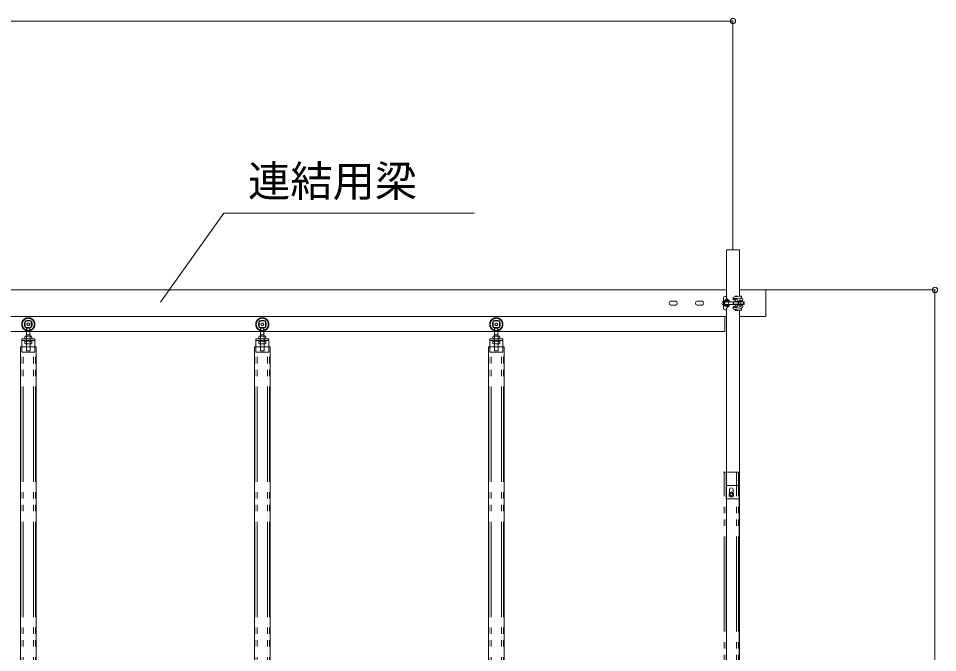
# Model space of a CAD drawing. Units: millimetres, scale not verified. Extents: x -9305 to 9305, y -6415 to 6415.
# Drawn here: x -1837 to 1643, y -577 to 1823 of the extents above; entities that cross this region are included whole.
import ezdxf
from ezdxf.enums import TextEntityAlignment as Align

# ---------------------------------------------------------------- set-up
doc = ezdxf.new("R2010")
doc.units = ezdxf.units.MM
doc.header["$LTSCALE"] = 40
doc.header["$PDMODE"] = 32
doc.header["$PDSIZE"] = 20
doc.linetypes.add('DOUBLE_CHAIN2', pattern=[12.8, 9, -1, 0.6, -0.6, 0.6, -1])
for name, color, linetype, lineweight in [('0-0_0', 134, 'Continuous', 18), ('0-5_CLG-81', 134, 'Continuous', 18), ('0-9_TEXT', 134, 'Continuous', 18), ('0-D_寸法', 134, 'Continuous', 18)]:
    doc.layers.add(name, color=color, linetype=linetype, lineweight=lineweight)
doc.styles.add('ＭＳ ゴシック', font='')
doc.styles.get('ＭＳ ゴシック').set_extended_font_data('MS Gothic')

msp = doc.modelspace()

# ---------------------------------------------------------------- linework, layer by layer
at = {"layer": '0-0_0'}
for p, q in [((991.96, 795.56), (1633.97, 795.56)), ((1632.97, -3704.44), (1632.97, 795.56)), ((1632.97, 791.56), (1632.97, -3700.44))]:
    msp.add_line(p, q, dxfattribs=at)
msp.add_point((1632.97, 795.56), dxfattribs=at)
at = {"layer": '0-5_CLG-81'}
for p, q in [((892.26, 946.71), (892.26, 771.76)), ((-7157.72, 795.56), (843.66, 795.56)), ((843.19, 770.86), (837.69, 770.86)), ((991.96, 795.56), (892.26, 795.56)), ((900.17, 771.69), (900.17, 764.43)), ((991.96, 795.56), (991.96, 695.56)), ((632.47, 752.92), (651.44, 752.92)), ((632.47, 738.21), (651.44, 738.21)), ((732.47, 752.92), (751.44, 752.92)), ((732.47, 738.21), (751.44, 738.21)), ((832.19, 765.36), (832.19, 725.76)), ((832.47, 752.92), (851.44, 752.92)), ((832.47, 738.21), (851.44, 738.21)), ((835.71, 740.06), (835.71, 751.07)), ((854.19, 756.56), (836.58, 755.68)), ((836.58, 735.44), (854.19, 734.56)), ((854.37, 753.05), (836.76, 752.17)), ((836.76, 738.96), (854.37, 738.08)), ((837.36, 740.06), (837.36, 751.07)), ((887.7, 751.07), (837.36, 751.07)), ((887.77, 740.06), (837.36, 740.06)), ((841.54, 756.37), (841.54, 755.93)), ((841.54, 751.06), (841.54, 752.41)), ((841.54, 738.72), (841.54, 740.06)), ((841.54, 734.76), (841.54, 735.2)), ((848.14, 751.06), (848.14, 752.74)), ((848.14, 738.39), (848.14, 740.06)), ((848.14, 734.76), (848.14, 734.87)), ((854.37, 753.05), (854.19, 756.56)), ((854.19, 734.56), (854.37, 738.08)), ((868.28, 764.26), (868.28, 762.41)), ((869.52, 749.96), (887.53, 749.96)), ((870.44, 751.06), (869.57, 749.96)), ((870.44, 740.06), (869.57, 741.16)), ((869.57, 741.16), (887.59, 741.16)), ((881.57, 759.72), (870.1, 761.74)), ((876.19, 757.32), (871.92, 758.07)), ((876.19, 733.81), (871.92, 733.06)), ((881.57, 731.4), (874.37, 730.14)), ((876.19, 758.82), (876.19, 752.16)), ((876.19, 752.16), (887.03, 752.16)), ((876.19, 732.3), (876.19, 738.96)), ((876.19, 738.96), (887.03, 738.96)), ((887.03, 752.16), (887.02, 753.26)), ((887.03, 738.96), (887.02, 737.87)), ((888.92, 740.1), (895.66, 740.08)), ((888.98, 751.06), (895.66, 751.08)), ((898.66, 756.55), (890.59, 756.57)), ((890.59, 734.57), (898.66, 734.57)), ((898.66, 756.55), (899.99, 754.68)), ((898.66, 734.56), (900, 736.46)), ((899.2, 749.96), (910.06, 749.96)), ((899.2, 741.16), (910.06, 741.16)), ((900.06, 751.06), (909.27, 751.06)), ((900.06, 740.06), (909.27, 740.06)), ((908.22, 749.96), (908.22, 741.16)), ((909.27, 751.06), (910.34, 749.58)), ((909.27, 751.06), (909.27, 740.06)), ((909.27, 740.06), (910.34, 741.54)), ((910.34, 749.58), (910.34, 741.54)), ((837.69, 720.26), (843.19, 720.26)), ((843.66, 720.26), (843.66, -3714.39)), ((868.28, 726.86), (868.28, 728.72)), ((874.37, 730.14), (870.1, 729.38)), ((887.19, 718.34), (887.19, 719.7)), ((892.26, 719.37), (892.26, -3714.39)), ((900.17, 719.44), (900.17, 726.71)), ((843.66, 695.56), (-7157.72, 695.56)), ((836.96, 638.56), (836.96, 695.56)), ((991.96, 695.56), (891.96, 695.56)), ((-7153.02, 638.56), (836.96, 638.56)), ((-1806.17, 625.36), (-1806.17, 641.15)), ((-1793.67, 625.36), (-1793.67, 641.15)), ((-920.17, 625.36), (-920.17, 641.15)), ((-907.67, 625.36), (-907.67, 641.15)), ((-34.17, 625.36), (-34.17, 641.15)), ((-21.67, 625.36), (-21.67, 641.15)), ((-1812.92, 618.54), (-1812.92, 610.54)), ((-1788.92, 620.54), (-1810.92, 620.54)), ((-1806.42, 625.36), (-1806.42, 610.54)), ((-1806.42, 625.36), (-1793.42, 625.36)), ((-1793.42, 625.36), (-1793.42, 610.54)), ((-1786.92, 610.54), (-1786.92, 618.54)), ((-938.93, 610.54), (-888.94, 610.54)), ((-938.93, 560.54), (-938.93, 610.54)), ((-926.92, 618.54), (-926.92, 610.54)), ((-902.92, 620.54), (-924.92, 620.54)), ((-920.42, 625.36), (-907.42, 625.36)), ((-920.42, 625.36), (-920.42, 610.54)), ((-907.42, 625.36), (-907.42, 610.54)), ((-900.92, 610.54), (-900.92, 618.54)), ((-888.94, 610.54), (-888.94, 560.54)), ((-52.93, 610.54), (-2.94, 610.54)), ((-40.92, 618.54), (-40.92, 610.54)), ((-16.92, 620.54), (-38.92, 620.54)), ((-34.42, 625.36), (-21.42, 625.36)), ((-34.42, 625.36), (-34.42, 610.54)), ((-21.42, 625.36), (-21.42, 610.54)), ((-14.92, 610.54), (-14.92, 618.54)), ((-2.94, 610.54), (-2.94, 560.54)), ((-1829.93, 580.54), (-1824.93, 580.54)), ((-1829.93, -3639.46), (-1829.93, 580.54)), ((-1774.94, 580.54), (-1769.94, 580.54)), ((-1769.94, -3639.25), (-1769.94, 580.54)), ((-943.93, 580.54), (-938.93, 580.54)), ((-943.93, -3639.46), (-943.93, 580.54)), ((-888.94, 560.54), (-938.93, 560.54)), ((-888.94, 580.54), (-883.94, 580.54)), ((-883.94, -3639.25), (-883.94, 580.54)), ((-57.93, 580.54), (-52.93, 580.54)), ((-57.93, -3639.46), (-57.93, 580.54)), ((-2.94, 580.54), (2.06, 580.54)), ((2.06, -3639.25), (2.06, 580.54)), ((891.96, -3569.26), (891.96, 105.56)), ((841.96, 55.56), (891.96, 55.56)), ((841.96, 55.56), (841.96, 5.56)), ((854.46, 38.56), (854.46, 26.05)), ((869.46, 38.56), (869.46, 26.05)), ((891.96, 5.56), (841.96, 5.56))]:
    msp.add_line(p, q, dxfattribs=at)
at = {"layer": '0-5_CLG-81', "linetype": 'DOUBLE_CHAIN2'}
for p, q in [((-1811.42, 678.36), (-1788.42, 678.36)), ((-1811.42, 678.36), (-1811.42, 653.36)), ((-1788.42, 678.36), (-1788.42, 653.36)), ((-925.42, 678.36), (-925.42, 653.36)), ((-39.42, 678.36), (-39.42, 653.36)), ((-1811.42, 653.36), (-1788.42, 653.36)), ((-1806.17, 641.15), (-1806.17, 653.36)), ((-1793.67, 641.15), (-1793.67, 653.36)), ((-925.42, 653.36), (-902.42, 653.36)), ((-920.17, 641.15), (-920.17, 653.36)), ((-907.67, 641.15), (-907.67, 653.36)), ((-39.42, 653.36), (-16.42, 653.36)), ((-34.17, 641.15), (-34.17, 653.36)), ((-21.67, 641.15), (-21.67, 653.36)), ((-1824.93, 604.54), (-1774.94, 604.54)), ((-1812.92, 604.54), (-1812.92, 594.06)), ((-1786.92, 602.06), (-1812.92, 602.06)), ((-1810.92, 592.06), (-1788.92, 592.06)), ((-1806.42, 565.36), (-1806.42, 610.54)), ((-1793.42, 565.36), (-1793.42, 610.54)), ((-1786.92, 594.06), (-1786.92, 604.54)), ((-938.93, 604.54), (-888.94, 604.54)), ((-926.92, 604.54), (-926.92, 594.06)), ((-900.92, 602.06), (-926.92, 602.06)), ((-924.92, 592.06), (-902.92, 592.06)), ((-920.42, 565.36), (-920.42, 610.54)), ((-907.42, 565.36), (-907.42, 610.54)), ((-900.92, 594.06), (-900.92, 604.54)), ((-52.93, 604.54), (-2.94, 604.54)), ((-40.92, 604.54), (-40.92, 594.06)), ((-14.92, 602.06), (-40.92, 602.06)), ((-38.92, 592.06), (-16.92, 592.06)), ((-34.42, 565.36), (-34.42, 610.54)), ((-21.42, 565.36), (-21.42, 610.54)), ((-14.92, 594.06), (-14.92, 604.54)), ((-1827.63, -3514.26), (-1827.63, 580.54)), ((-1824.93, 580.54), (-1774.94, 580.54)), ((-1819.94, -3514.26), (-1819.94, 580.54)), ((-1806.42, 565.36), (-1793.42, 565.36)), ((-1779.94, -3514.26), (-1779.94, 580.54)), ((-1772.24, -3514.26), (-1772.24, 580.54)), ((-941.63, -3514.26), (-941.63, 580.54)), ((-938.93, 580.54), (-888.94, 580.54)), ((-933.94, -3514.26), (-933.94, 580.54)), ((-920.42, 565.36), (-907.42, 565.36)), ((-893.94, -3514.26), (-893.94, 580.54)), ((-886.24, -3514.26), (-886.24, 580.54)), ((-55.63, -3514.26), (-55.63, 580.54)), ((-52.93, 580.54), (-2.94, 580.54)), ((-47.94, -3514.26), (-47.94, 580.54)), ((-34.42, 565.36), (-21.42, 565.36)), ((-7.94, -3514.26), (-7.94, 580.54)), ((-0.24, -3514.26), (-0.24, 580.54)), ((831.96, 105.56), (891.96, 105.56)), ((834.26, -3569.26), (834.26, 105.56)), ((841.96, -3569.26), (841.96, 105.56)), ((881.96, -3569.26), (881.96, 105.56)), ((889.66, -3569.26), (889.66, 105.56))]:
    msp.add_line(p, q, dxfattribs=at)
at = {"layer": '0-5_CLG-81'}
for points in [[(843.66, 770.86), (843.66, 946.71), (892.26, 946.71)], [(882.54, 770.86), (876.19, 770.86), (877.29, 771.96), (886.09, 771.96), (887.04, 771.41)], [(882.54, 720.26), (877.02, 720.26), (876.19, 719.44), (876.19, 718.34), (877.02, 717.51), (886.37, 717.51), (887.19, 718.34)], [(-1824.93, 610.54), (-1774.94, 610.54), (-1774.94, 560.54)], [(-1774.94, 560.54), (-1824.93, 560.54), (-1824.93, 610.54)], [(-2.94, 560.54), (-52.93, 560.54), (-52.93, 610.54)]]:
    msp.add_lwpolyline(points, dxfattribs=at)
for points in [[(850.34, 758.3), (850.34, 757.2), (849.52, 756.37), (840.17, 756.37), (839.34, 757.2), (839.34, 758.3), (840.17, 759.12), (849.52, 759.12)], [(850.34, 734.48), (850.34, 734.76), (839.34, 734.76), (839.34, 734.48), (840.17, 733.66), (849.52, 733.66)], [(853.46, 15.66), (853.46, 25.47), (861.96, 30.38), (870.46, 25.47), (870.46, 15.66), (861.96, 10.75)]]:
    msp.add_lwpolyline(points, close=True, dxfattribs=at)
at = {"layer": '0-5_CLG-81', "linetype": 'DOUBLE_CHAIN2'}
for points in [[(-925.42, 678.36), (-902.42, 678.36), (-902.42, 653.36)], [(-39.42, 678.36), (-16.42, 678.36), (-16.42, 653.36)]]:
    msp.add_lwpolyline(points, dxfattribs=at)
for centre, radius in [((-1799.92, 665.36), 25), ((-1799.92, 665.36), 23), ((-1799.92, 665.36), 15), ((-1799.92, 665.36), 5), ((-913.92, 665.36), 25), ((-913.92, 665.36), 23), ((-913.92, 665.36), 15), ((-913.92, 665.36), 5), ((-27.92, 665.36), 25), ((-27.92, 665.36), 23), ((-27.92, 665.36), 15), ((-27.92, 665.36), 5)]:
    msp.add_circle(centre, radius, dxfattribs=at)
at = {"layer": '0-5_CLG-81'}
for radius in [8.5, 5, 5, 4.19]:
    msp.add_circle((861.96, 20.56), radius, dxfattribs=at)
for centre, radius, start, end in [((837.69, 765.36), 5.5, 90, 180), ((856.98, 770.09), 13.81, 176.794, 258.343), ((872.68, 764.26), 4.4, 99.411, 180), ((895.48, 683.16), 88.66, 86.966, 105.577), ((633.96, 745.56), 7.5, 101.415, 258.585), ((649.96, 745.56), 7.5, 281.415, 78.585), ((733.96, 745.56), 7.5, 101.415, 258.585), ((749.96, 745.56), 7.5, 281.415, 78.585), ((833.96, 745.56), 7.5, 101.415, 258.585), ((836.81, 751.07), 4.62, 92.862, 180), ((836.81, 740.06), 4.62, 180, 267.138), ((836.81, 751.07), 1.1, 92.862, 180), ((836.81, 740.06), 1.1, 180, 267.138), ((856.98, 721.04), 13.81, 101.657, 183.206), ((862.94, 745.56), 11.28, 150.771, 209.229), ((870.48, 763.91), 2.2, 180, 260.017), ((872.68, 762.41), 4.4, 180, 260.017), ((872.68, 728.72), 4.4, 99.983, 180), ((948.48, -275.84), 1041.39, 92.659, 94.388), ((900.3, 745.74), 31.06, 172.183, 188.468), ((900.99, 745.74), 31.06, 170.12, 190.535), ((873.99, 758.82), 2.2, 0, 80.017), ((873.99, 732.3), 2.2, 279.983, 0), ((880.42, 753.22), 6.6, 0.278, 80.017), ((880.42, 737.9), 6.6, 279.983, 359.722), ((918.34, 745.74), 31.06, 166.425, 193.588), ((879.04, 745.64), 11.33, 330.761, 28.637), ((885.82, 734.83), 6.12, 357.566, 59.463), ((884.11, 757.21), 7.84, 308.389, 355.348), ((880, 745.58), 16.6, 340.649, 19.351), ((889.55, 733.18), 9.22, 8.566, 48.462), ((887.08, 759.21), 11.88, 316.626, 347.111), ((900.72, 764.43), 0.552, 180, 253.628), ((898.84, 758.01), 6.13, 0.612, 73.628), ((898.84, 733.12), 6.13, 286.372, 359.388), ((897.35, 758.52), 7.64, 298.813, 356.622), ((897.35, 732.6), 7.64, 3.378, 61.187), ((837.69, 725.76), 5.5, 180, 270), ((870.48, 727.22), 2.2, 99.983, 180), ((872.68, 726.86), 4.4, 180, 260.589), ((907.71, 999.38), 272.78, 261.986, 268.416), ((895.48, 807.97), 88.66, 254.423, 273.034), ((900.72, 726.71), 0.552, 106.372, 180), ((-1810.92, 618.54), 2, 90, 180), ((-1788.92, 618.54), 2, 0, 90), ((-924.92, 618.54), 2, 90, 180), ((-902.92, 618.54), 2, 0, 90), ((-38.92, 618.54), 2, 90, 180), ((-16.92, 618.54), 2, 0, 90), ((861.96, 38.56), 7.5, 0, 180)]:
    msp.add_arc(centre, radius, start, end, dxfattribs=at)
at = {"layer": '0-5_CLG-81', "linetype": 'DOUBLE_CHAIN2'}
for centre, start, end in [((-1810.92, 594.06), 180, 270), ((-1788.92, 594.06), 270, 0), ((-924.92, 594.06), 180, 270), ((-902.92, 594.06), 270, 0), ((-38.92, 594.06), 180, 270), ((-16.92, 594.06), 270, 0)]:
    msp.add_arc(centre, 2, start, end, dxfattribs=at)
at = {"layer": '0-9_TEXT'}
for p, q in [((-1298.9, 749.41), (-1059.02, 1085.87)), ((-1059.02, 1085.87), (-111.2, 1085.87))]:
    msp.add_line(p, q, dxfattribs=at)
at = {"layer": '0-D_寸法'}
for p, q in [((867.96, 1813.02), (-7182.02, 1813.02)), ((-7178.02, 1813.02), (863.96, 1813.02)), ((867.96, 948.71), (867.96, 1814.02))]:
    msp.add_line(p, q, dxfattribs=at)
msp.add_point((867.96, 1813.02), dxfattribs=at)

# ---------------------------------------------------------------- texts
at = {"layer": '0-9_TEXT', "style": 'ＭＳ ゴシック'}
msp.add_text('連結用梁', height=117.3, dxfattribs=at).set_placement((-967.72, 1113.44), align=Align.BOTTOM_LEFT)

doc.saveas('drawing.dxf')
